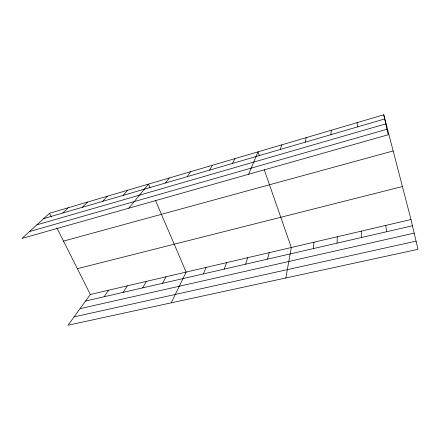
<?xml version="1.0" encoding="UTF-8"?>
<svg xmlns="http://www.w3.org/2000/svg" width="440" height="440" viewBox="0 0 440 440"><rect width="100%" height="100%" fill="white"/><g stroke="black" fill="none" stroke-linecap="round" stroke-linejoin="round"><path stroke-width="0.66" d="M337.084 243.128L337.271 236.759M330.963 134.657L331.304 130.246M313.302 248.606L313.979 242.204M285.846 277.981L291.297 247.506L264.253 169.736M305.267 142.164L306.185 137.649M267.591 259.127L269.187 252.676M245.619 264.182L247.638 257.714M280.308 149.457L281.77 144.837M224.208 269.115L226.622 262.625M248.617 174.284L258.027 151.833L259.364 155.678M203.33 273.916L206.124 267.416M171.232 302.836L186.126 272.091L155.562 200.613M232.474 163.438L234.933 158.642M162.514 283.316L166.023 276.793M142.566 287.909L146.41 281.375M209.539 170.137L212.454 165.264M123.107 292.386L127.27 285.852M187.226 176.66L190.575 171.71M104.121 296.758L108.581 290.219M410.993 219.527L90.338 294.481L68.035 325.215L418 249.321L410.993 219.527L383.768 114.785L49.506 213.274L22 238.414L388.168 134.788L383.768 114.785M165.506 183.007L169.263 177.991M128.849 208.181L148.5 184.107L150.068 187.77M123.139 195.382L127.666 190.245M102.487 201.421L107.366 196.229M82.374 207.295L87.588 202.054M62.777 213.026L68.305 207.735M43.675 218.603L384.681 118.96M36.85 224.846L385.77 123.888M29.486 231.572L386.947 129.261M63.492 241.098L393.168 150.959M77.368 268.686L402.418 186.532M85.591 301.02L412.467 225.775M80.053 308.66L414.194 233.134M74.085 316.877L416.075 241.131M49.506 213.274L51.348 216.937M56.865 227.915L90.338 294.481M385.748 225.429L386.639 231.721M357.154 122.628L357.423 126.924M361.185 231.171L361.521 237.501"/></g></svg>
